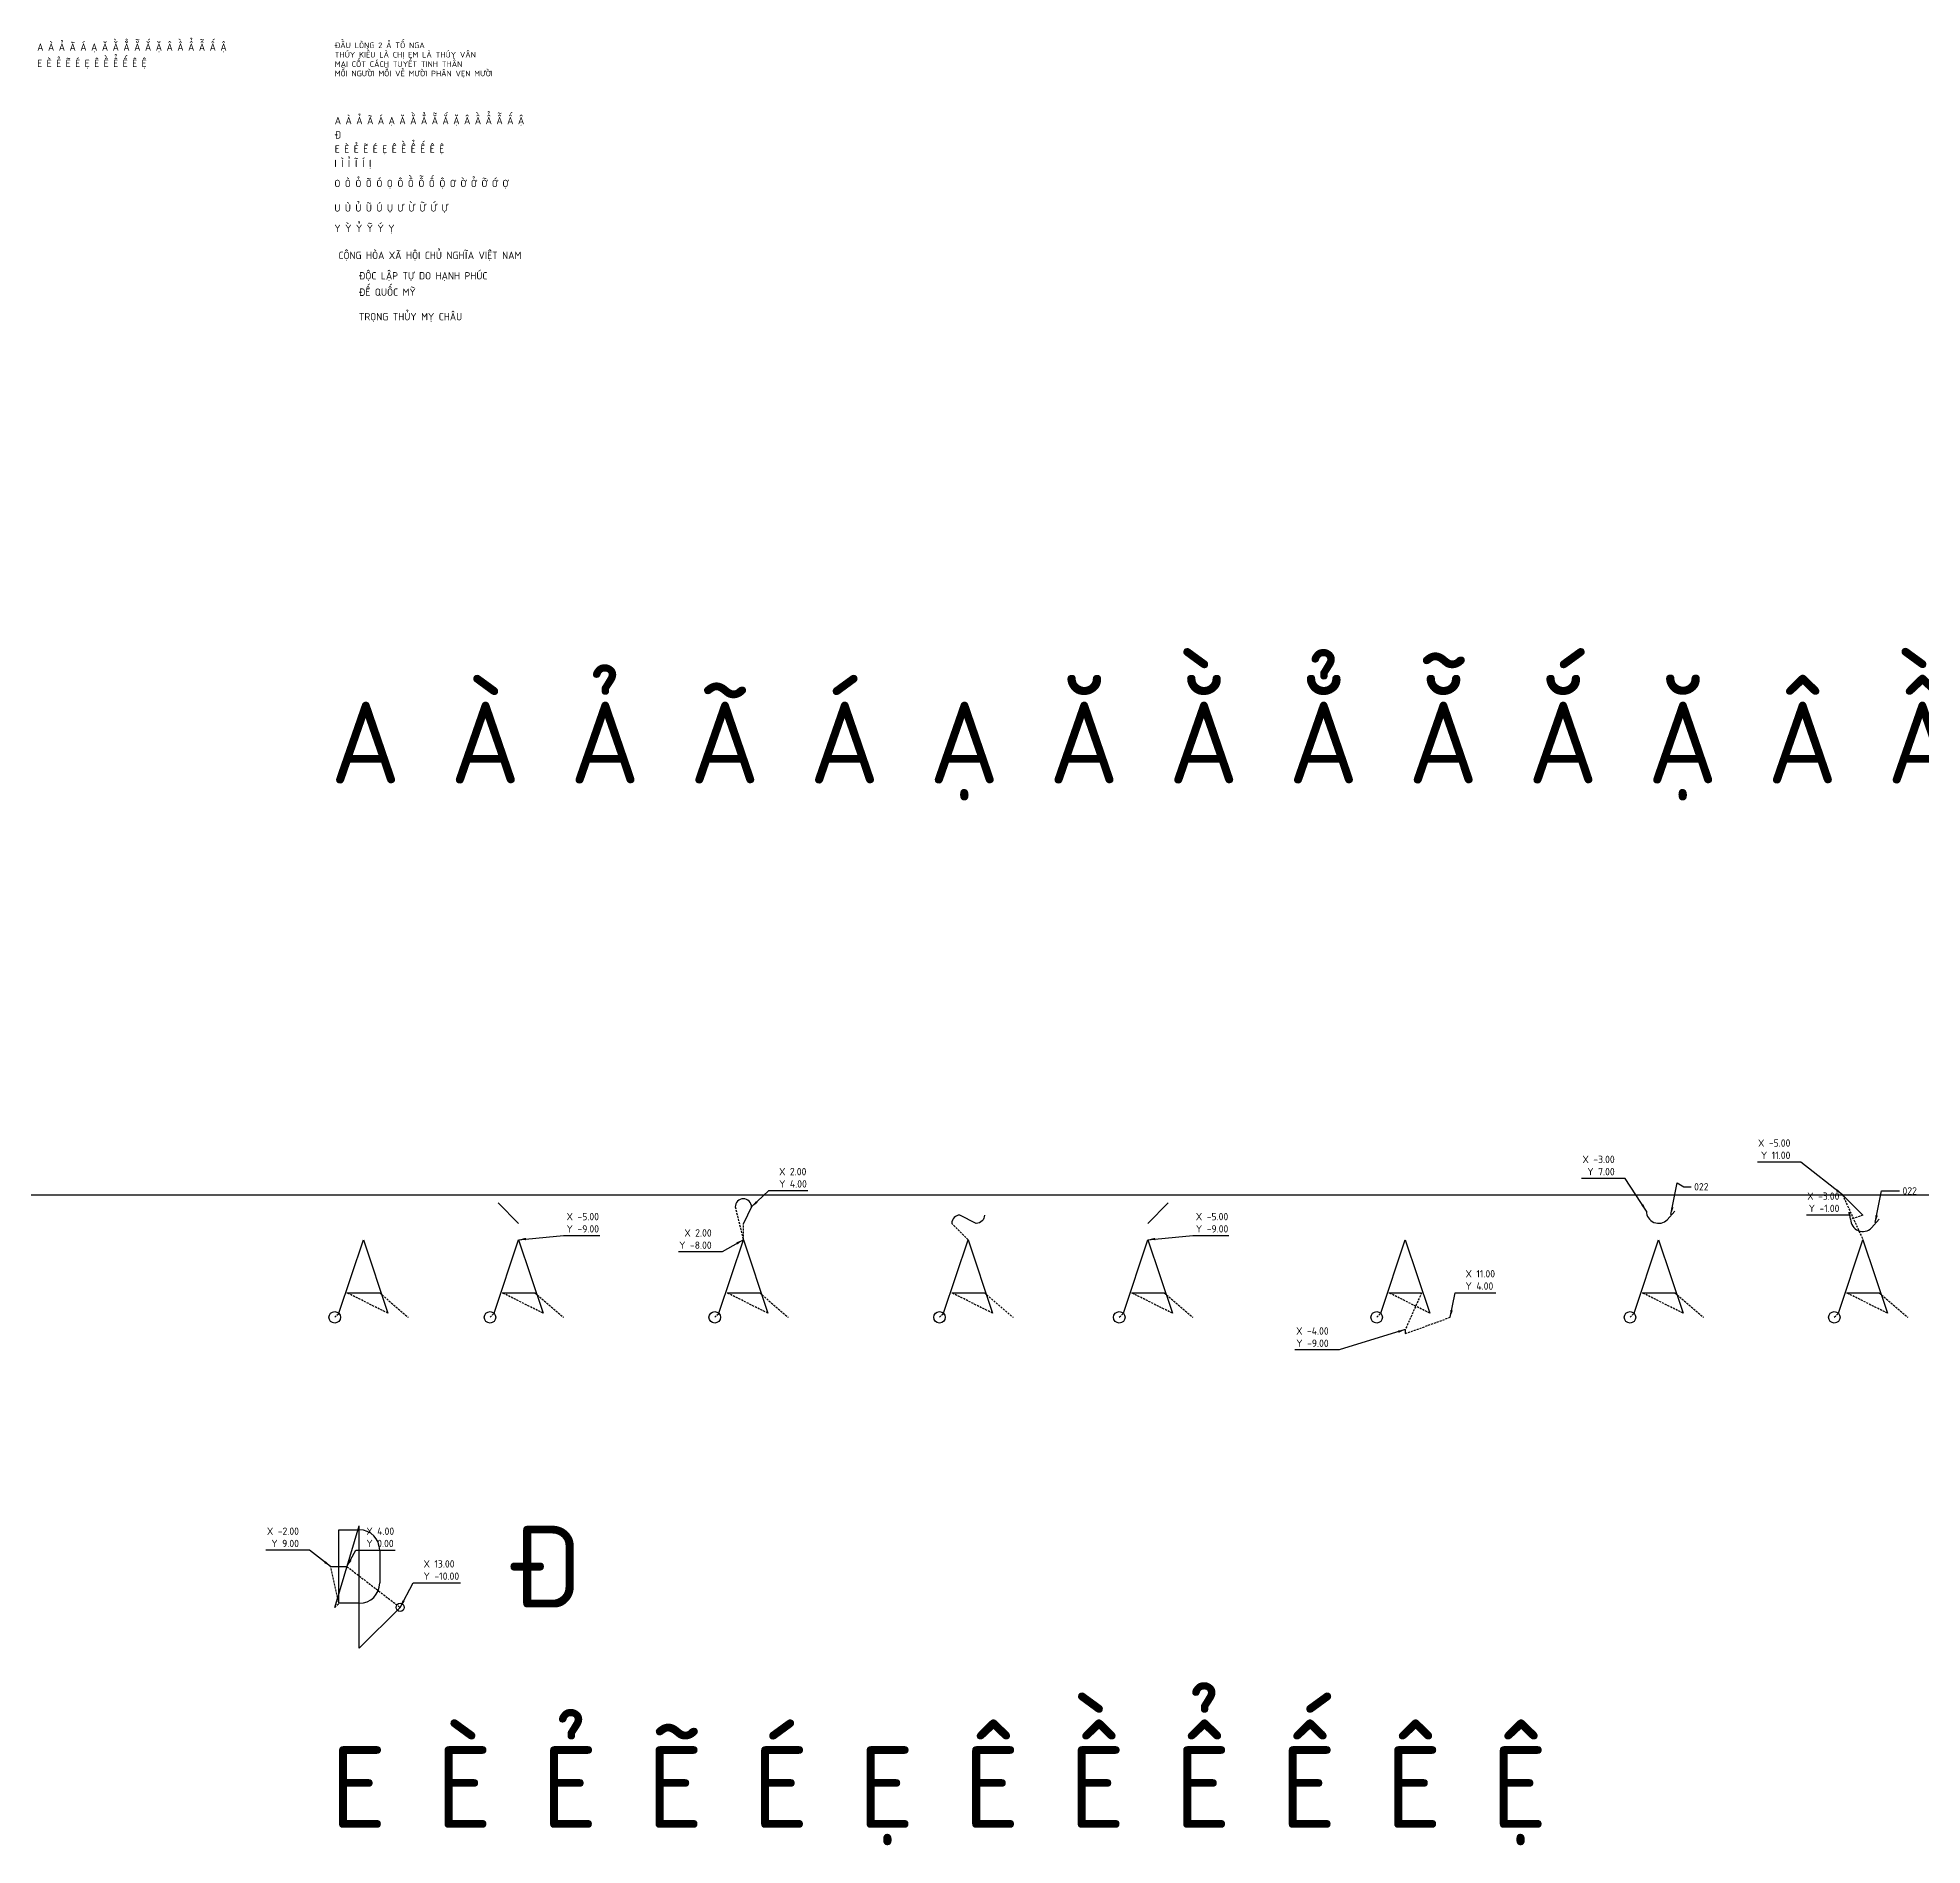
# Model space of a CAD drawing. Header units: millimetres. Extents: x -73 to 896, y -554 to 313.
# Drawn here: x -72.7 to 388.5, y -129.2 to 313.2 of the extents above; entities that cross this region are included whole.
import ezdxf

# ---------------------------------------------------------------- set-up
doc = ezdxf.new("R2010")
doc.units = ezdxf.units.MM
doc.linetypes.add('DASHED', pattern=[0.75, 0.5, -0.25])
doc.layers.add('7', color=7, linetype='DASHED')
doc.layers.add('TEKST-1.5mm', color=7, linetype='Continuous')
doc.styles.add('xiso', font='iso3098b.shx', dxfattribs={"bigfont": 'as_sym.shx'})
doc.dimstyles.new('xStandard', dxfattribs={"dimtxt": 1.8, "dimasz": 1.8, "dimexe": 0.5, "dimexo": 0.55, "dimgap": 0.75, "dimtad": 1, "dimdec": 0, "dimlfac": 1000, "dimzin": 3, "dimdsep": 46, "dimtxsty": 'xiso', "dimcen": 0.25, "dimdle": 0.0625, "dimclrd": 1, "dimclre": 1, "dimclrt": 7, "dimadec": 0, "dimazin": 0, "dimtfac": 1, "dimtofl": 0, "dimtmove": 2, "dimatfit": 3, "dimfxl": 1, "dimtolj": 1, "dimtzin": 0, "dimarcsym": 0})

msp = doc.modelspace()

# ---------------------------------------------------------------- linework, layer by layer
at = {"layer": '7'}
for p, q in [((369, 30), (374, 19)), ((98, 27), (100, 19)), ((374, 25), (371, 24)), ((100, 19), (100, 23)), ((155, 19), (151, 23)), ((13, 1), (3, 6)), ((11, 6), (18, 0)), ((51, 1), (41, 6)), ((49, 6), (56, 0)), ((106, 1), (96, 6)), ((104, 6), (111, 0)), ((161, 1), (151, 6)), ((159, 6), (166, 0)), ((205, 1), (195, 6)), ((203, 6), (210, 0)), ((268, 1), (258, 6)), ((266, 6), (262, -3)), ((330, 1), (320, 6)), ((328, 6), (335, 0)), ((380, 1), (370, 6)), ((378, 6), (385, 0)), ((0, 0), (1, 1)), ((38, 0), (39, 1)), ((93, 0), (94, 1)), ((148, 0), (149, 1)), ((192, 0), (193, 1)), ((255, 0), (256, 1)), ((262, -4), (273, 0)), ((317, 0), (318, 1)), ((367, 0), (368, 1)), ((1, -70), (-1, -61)), ((3, -61), (16, -71)), ((0, -71), (1, -70))]:
    msp.add_line(p, q, dxfattribs=at)
at = {"layer": 'DEFPOINTS'}
msp.add_arc((100, 27), 2, 0, 180, dxfattribs=at)
at = {"layer": 'TEKST-1.5mm'}
for p, q in [((45, 23), (40, 28)), ((199, 23), (204, 28)), ((374, 25), (369, 30)), ((102, 27), (100, 23)), ((1, 1), (7, 19)), ((7, 19), (13, 1)), ((39, 1), (45, 19)), ((45, 19), (51, 1)), ((94, 1), (100, 19)), ((100, 19), (106, 1)), ((149, 1), (155, 19)), ((155, 19), (161, 1)), ((193, 1), (199, 19)), ((199, 19), (205, 1)), ((256, 1), (262, 19)), ((262, 19), (268, 1)), ((318, 1), (324, 19)), ((324, 19), (330, 1)), ((368, 1), (374, 19)), ((374, 19), (380, 1)), ((3, 6), (11, 6)), ((41, 6), (49, 6)), ((96, 6), (104, 6)), ((151, 6), (159, 6)), ((195, 6), (203, 6)), ((258, 6), (266, 6)), ((320, 6), (328, 6)), ((370, 6), (378, 6)), ((262, -3), (262, -4)), ((0, -71), (6, -51)), ((1, -70), (1, -52)), ((1, -52), (6, -52)), ((6, -81), (6, -51)), ((11, -57), (11, -65)), ((-1, -61), (3, -61)), ((6, -70), (1, -70)), ((16, -71), (6, -81))]:
    msp.add_line(p, q, dxfattribs=at)
msp.add_xline((40, 30), (1, 0), dxfattribs=at)
for points in [[(159, 25, -0.414214), (157, 23), (153, 25, 0.414214), (151, 23)], [(321, 26, 0.668179), (326.12, 23.88), (328, 26)], [(371, 24, 0.668179), (376.12, 21.88), (378, 24)]]:
    msp.add_lwpolyline(points, format="xyb", dxfattribs=at)
for centre, radius in [((0, 0), 1.41), ((38, 0), 1.41), ((93, 0), 1.41), ((148, 0), 1.41), ((192, 0), 1.41), ((255, 0), 1.41), ((317, 0), 1.41), ((367, 0), 1.41), ((16, -71), 1)]:
    msp.add_circle(centre, radius, dxfattribs=at)
for centre, start, end in [((6, -57), 0, 90), ((6, -65), 270, 0)]:
    msp.add_arc(centre, 5, start, end, dxfattribs=at)

# ---------------------------------------------------------------- texts
at = {"layer": 'TEKST-1.5mm', "style": 'xiso'}
for s, height, p in [('A À Ả Ã Á Ạ Ă Ằ Ẳ Ẵ Ắ Ặ Â Ầ Ẩ Ẫ Ấ Ậ', 1.8, (-72.82, 309.97)), ('E È Ẻ Ẽ É Ẹ Ê Ề Ể Ế Ê Ệ', 1.8, (-72.82, 305.97)), ('A À Ả Ã Á Ạ Ă Ằ Ẳ Ẵ Ắ Ặ Â Ầ Ẩ Ẫ Ấ Ậ', 1.8, (0, 292)), ('Đ', 1.8, (0, 288.5)), ('E È Ẻ Ẽ É Ẹ Ê Ề Ể Ế Ê Ệ', 1.8, (0, 285)), ('I Ì Ỉ Ĩ Í Ị', 1.8, (-0.09, 281.5)), ('O Ò Ỏ Õ Ó Ọ Ô Ồ Ỗ Ố Ộ Ơ Ờ Ở Ỡ Ớ Ợ', 1.8, (-0.09, 276.61)), ('U Ù Ủ Ũ Ú Ụ Ư Ừ Ữ Ứ Ự', 1.8, (-0.09, 270.61)), ('Y Ỳ Ỷ Ỹ Ý Ỵ', 1.8, (-0.09, 265.61)), ('CỘNG HÒA XÃ HỘI CHỦ NGHĨA VIỆT NAM', 1.8, (0.91, 259)), ('ĐỘC LẬP TỰ DO HẠNH PHÚC', 1.8, (5.91, 254)), ('ĐẾ QUỐC MỸ', 1.8, (5.91, 250)), ('TRỌNG THỦY MỴ CHÂU', 1.8, (5.91, 244)), ('A À Ả Ã Á Ạ Ă Ằ Ẳ Ẵ Ắ Ặ Â Ầ Ẩ Ẫ Ấ Ậ', 20, (-1.04, 130.68)), ('Đ', 20, (43, -71)), ('E È Ẻ Ẽ É Ẹ Ê Ề Ể Ế Ê Ệ', 20, (-1, -125))]:
    msp.add_text(s, height=height, dxfattribs=at).set_placement(p)
at = {"layer": 'TEKST-1.5mm', "insert": (0, 312), "char_height": 1.3796, "attachment_point": 1, "style": 'xiso'}
msp.add_mtext_dynamic_manual_height_columns('ĐẦU LÒNG 2 Ả TỐ NGA\\PTHÚY KIỀU LÀ CHỊ EM LÀ THÚY VÂN\\PMAI CỐT CÁCH TUYẾT TINH THẦN\\PMỖI NGƯỜI MỖI VẺ MƯỜI PHÂN VẸN MƯỜI', width=46.3275, gutter_width=6.9, heights=[0], dxfattribs=at)
at = {"layer": 'TEKST-1.5mm', "color": 7, "char_height": 1.8, "style": 'xiso'}
for s, insert, attachment_point in [('\\A1;X -5.00\\PY 11.00', (356.25, 38.75), 9), ('\\A1;X -3.00\\PY 7.00', (313.25, 34.75), 9), ('\\A1;X 2.00\\PY 4.00', (108.75, 31.75), 7), ('022', (332.69, 32.84), 1), ('\\A1;X -3.00\\PY -1.00', (368.25, 25.75), 9), ('022', (383.69, 31.84), 1), ('\\A1;X -5.00\\PY -9.00', (56.75, 20.75), 7), ('\\A1;X -5.00\\PY -9.00', (210.75, 20.75), 7), ('\\A1;X 2.00\\PY -8.00', (92.25, 16.75), 9), ('\\A1;X 11.00\\PY 4.00', (276.75, 6.75), 7), ('\\A1;X -4.00\\PY -9.00', (243.25, -7.25), 9), ('\\A1;X -2.00\\PY 9.00', (-8.75, -56.25), 9), ('\\A1;X 4.00\\PY 0.00', (7.75, -56.25), 7), ('\\A1;X 13.00\\PY -10.00', (21.75, -64.25), 7)]:
    msp.add_mtext(s, dxfattribs=dict(at, insert=insert, attachment_point=attachment_point))

# ---------------------------------------------------------------- leaders
at = {"layer": 'TEKST-1.5mm', "annotation_type": 0, "has_hookline": 1}
for points, hookline_direction, text_width in [([(369, 30), (358.8, 38), (357, 38)], 1, 8.09), ([(321, 26), (315.8, 34), (314, 34)], 1, 8.09), ([(102, 27), (106.2, 31), (108, 31)], 0, 7.01), ([(371, 24), (370.8, 25), (369, 25)], 1, 8.09), ([(45, 19), (56, 20)], 0, 8.09), ([(100, 19), (94.8, 16), (93, 16)], 1, 8.09), ([(199, 19), (210, 20)], 0, 8.09), ([(273, 0), (274.2, 6), (276, 6)], 0, 7.37), ([(262, -3), (245.8, -8), (244, -8)], 1, 8.27), ([(-1, -61), (-6.2, -57), (-8, -57)], 1, 8.09), ([(3, -61), (5.2, -57), (7, -57)], 0, 7.01), ([(16, -71), (19.2, -65), (21, -65)], 0, 8.99)]:
    msp.add_leader(points, dimstyle='xStandard', dxfattribs=dict(at, hookline_direction=hookline_direction, text_width=text_width))
at = {"layer": 'TEKST-1.5mm', "annotation_type": 0, "has_hookline": 1, "hookline_direction": 0, "text_width": 3.31}
for points in [[(327.03, 25.2), (328.52, 32.94), (330.14, 31.94), (331.94, 31.94)], [(377.03, 23.2), (378.52, 30.94), (382.94, 30.94)]]:
    msp.add_leader(points, dimstyle='xStandard', override={"dimgap": 0.75, "dimtad": 0}, dxfattribs=at)

doc.saveas('drawing.dxf')
